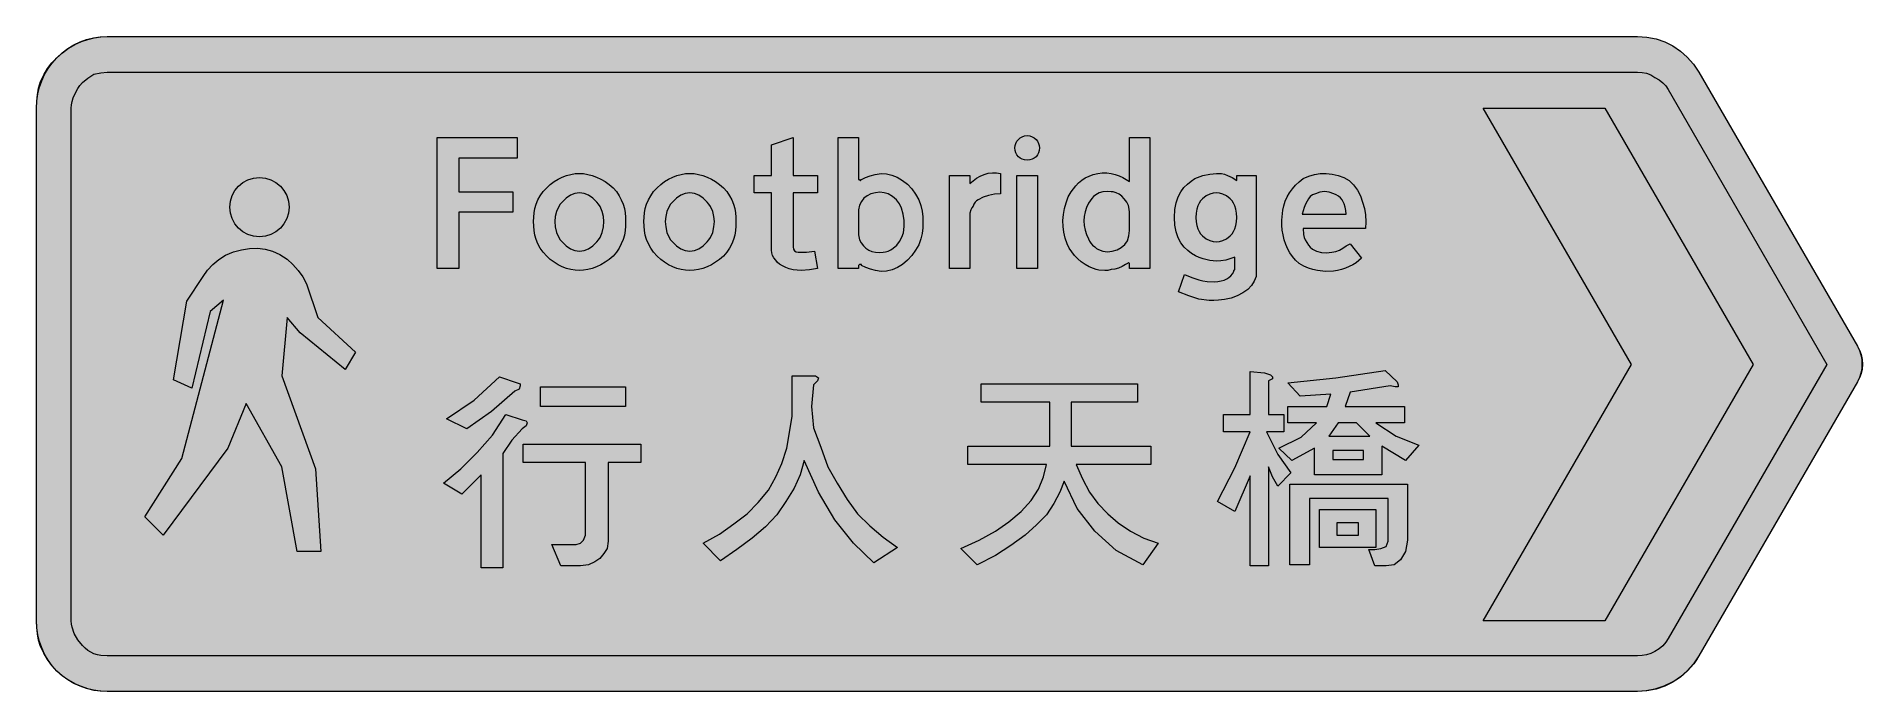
# Model space of a CAD drawing. Header units: metres. Extents: x 16 to 552, y 51 to 244.
import ezdxf

# ---------------------------------------------------------------- set-up
doc = ezdxf.new("R2010")
doc.units = ezdxf.units.M
for name, color, linetype, true_color in [('FILL_BLUE_0000FF', 7, 'Continuous', 0x0000ff), ('FILL_WHITE_FFFFFF', 7, 'Continuous', 0xffffff), ('STROKE_BLUE_0000FF', 7, 'Continuous', 0x0000ff)]:
    doc.layers.add(name, color=color, linetype=linetype, true_color=true_color)

msp = doc.modelspace()

# ---------------------------------------------------------------- hatches: boundary and pattern name
at = {"layer": 'FILL_BLUE_0000FF', "true_color": 0x0000ff}
h = msp.add_hatch(color=7, dxfattribs=at)
h.dxf.hatch_style = 1
h.paths.add_polyline_path([(486.9, 232.97), (488.21, 232.74), (489.47, 232.28), (490.65, 231.54), (491.89, 230.81), (492.94, 229.97), (493.81, 229.01), (494.55, 227.94), (541.05, 147.24), (494.55, 66.84), (493.81, 65.72), (492.94, 64.67), (491.89, 63.72), (490.65, 62.94), (489.47, 62.37), (488.21, 62), (486.9, 61.8), (485.55, 61.74), (36.45, 61.74), (34.61, 61.81), (33.62, 61.99), (32.55, 62.34), (30.79, 63.32), (29.98, 63.94), (29.25, 64.74), (27.85, 66.41), (26.81, 68.23), (26.17, 70.1), (26.01, 71.03), (25.95, 71.94), (25.95, 222.54), (26.01, 223.49), (26.18, 224.49), (26.46, 225.49), (26.85, 226.44), (27.83, 228.24), (28.45, 229.14), (29.25, 230.04), (30.79, 231.35), (32.55, 232.44), (34.61, 232.85), (36.45, 233.04), (485.55, 233.04), (486.9, 232.97)])
at = {"layer": 'FILL_WHITE_FFFFFF', "true_color": 0xffffff}
h = msp.add_hatch(color=7, dxfattribs=at)
h.dxf.hatch_style = 1
h.paths.add_polyline_path([(488.32, 243.36), (490.98, 242.83), (493.51, 241.96), (495.9, 240.77), (498.12, 239.26), (500.15, 237.47), (501.96, 235.39), (503.55, 233.04), (550.05, 152.64), (550.66, 151.46), (551.14, 150.17), (551.44, 148.76), (551.55, 147.24), (551.44, 145.89), (551.14, 144.58), (550.66, 143.32), (550.05, 142.14), (503.55, 61.74), (502.83, 60.53), (502.04, 59.38), (500.21, 57.28), (498.11, 55.45), (496.96, 54.66), (495.75, 53.94), (493.23, 52.76), (490.65, 51.92), (488.07, 51.41), (485.55, 51.24), (36.45, 51.24), (34.6, 51.31), (32.7, 51.54), (30.8, 52), (28.95, 52.74), (26.98, 53.53), (25.13, 54.54), (23.38, 55.78), (21.75, 57.24), (20.28, 58.87), (19.01, 60.61), (17.91, 62.47), (16.95, 64.44), (16.38, 66.29), (16.01, 68.19), (15.81, 70.09), (15.75, 71.94), (15.75, 222.54), (15.81, 224.52), (16.01, 226.44), (16.38, 228.36), (16.95, 230.34), (17.91, 232.3), (19.01, 234.13), (20.28, 235.78), (21.75, 237.24), (23.38, 238.75), (25.13, 240.09), (26.98, 241.21), (28.95, 242.04), (30.8, 242.65), (32.7, 243.13), (34.6, 243.43), (36.45, 243.54), (485.55, 243.54), (488.32, 243.36)])
h = msp.add_hatch(color=7, dxfattribs=at)
h.dxf.hatch_style = 1
h.paths.add_polyline_path([(440.25, 222.54), (475.95, 222.54), (519.45, 147.24), (475.95, 71.94), (440.25, 71.94), (483.75, 147.24), (440.25, 222.54)])
h = msp.add_hatch(color=7, dxfattribs=at)
h.dxf.hatch_style = 1
h.paths.add_polyline_path([(309.98, 210.08), (309.78, 209.39), (309.46, 208.78), (309.04, 208.25), (308.51, 207.83), (307.9, 207.51), (307.21, 207.31), (306.45, 207.24), (305.69, 207.31), (305, 207.51), (304.39, 207.83), (303.86, 208.25), (303.44, 208.78), (303.12, 209.39), (302.92, 210.08), (302.85, 210.84), (302.92, 211.51), (303.12, 212.16), (303.44, 212.77), (303.86, 213.32), (304.39, 213.78), (305, 214.13), (305.69, 214.36), (306.45, 214.44), (307.21, 214.36), (307.9, 214.13), (308.51, 213.78), (309.04, 213.32), (309.46, 212.77), (309.78, 212.16), (309.98, 211.51), (310.05, 210.84), (309.98, 210.08)])
h = msp.add_hatch(color=7, dxfattribs=at)
h.dxf.hatch_style = 1
h.paths.add_polyline_path([(139.65, 175.44), (133.35, 175.44), (133.35, 213.84), (156.75, 213.84), (156.75, 207.84), (139.65, 207.84), (139.65, 197.94), (155.55, 197.94), (155.55, 191.94), (139.65, 191.94), (139.65, 175.44)])
h = msp.add_hatch(color=7, dxfattribs=at)
h.dxf.hatch_style = 1
h.paths.add_polyline_path([(237.86, 181.13), (238.16, 180.65), (238.64, 180.35), (239.25, 180.24), (241.65, 180.24), (244.05, 180.54), (244.95, 175.44), (242.55, 175.03), (240.15, 174.84), (238.98, 174.9), (237.79, 175.06), (236.65, 175.35), (235.65, 175.74), (234.63, 176.19), (233.81, 176.68), (233.16, 177.22), (232.65, 177.84), (232.08, 178.52), (231.71, 179.23), (231.51, 179.99), (231.45, 180.84), (231.45, 197.64), (226.35, 197.64), (226.35, 202.74), (231.45, 202.74), (231.45, 211.74), (237.75, 213.84), (237.75, 202.74), (244.95, 202.74), (244.95, 197.64), (237.75, 197.64), (237.75, 181.74), (237.86, 181.13)])
h = msp.add_hatch(color=7, dxfattribs=at)
h.dxf.hatch_style = 1
h.paths.add_polyline_path([(260.36, 202.67), (261.86, 203.06), (263.55, 203.34), (265.13, 203.22), (266.7, 202.85), (268.28, 202.2), (269.85, 201.24), (271.32, 200.18), (272.59, 198.84), (273.69, 197.27), (274.65, 195.54), (275.22, 193.92), (275.59, 192.24), (275.79, 190.56), (275.85, 188.94), (275.79, 187.36), (275.59, 185.75), (275.22, 184.09), (274.65, 182.34), (273.69, 180.77), (272.59, 179.27), (271.32, 177.87), (269.85, 176.64), (268.4, 175.68), (266.81, 175.03), (265.17, 174.66), (263.55, 174.54), (261.98, 174.82), (260.48, 175.21), (259.08, 175.72), (257.85, 176.34), (257.85, 176.64), (257.25, 176.64), (256.99, 176.34), (256.95, 176.04), (256.95, 175.44), (250.95, 175.44), (250.95, 213.84), (256.95, 213.84), (256.95, 201.84), (256.99, 201.58), (257.25, 201.54), (257.4, 201.28), (257.55, 201.24), (257.85, 201.54), (259.04, 202.16), (260.36, 202.67)])
h.paths.add_polyline_path([(265.65, 180.5), (266.43, 180.87), (267.15, 181.44), (268.17, 182.27), (268.99, 183.35), (269.64, 184.6), (270.15, 185.94), (270.31, 187.74), (270.3, 189.54), (270.07, 191.34), (269.55, 193.14), (268.94, 194.43), (268.05, 195.58), (266.93, 196.56), (265.65, 197.34), (264.47, 197.68), (263.21, 197.79), (261.9, 197.68), (260.55, 197.34), (259.49, 196.78), (258.56, 196.03), (257.81, 195.1), (257.25, 194.04), (256.99, 192.65), (256.95, 191.04), (256.95, 186.84), (256.95, 185.34), (257.25, 183.84), (257.76, 182.95), (258.38, 182.11), (259.11, 181.39), (259.95, 180.84), (260.9, 180.45), (261.94, 180.2), (263.03, 180.12), (264.15, 180.24), (264.87, 180.3), (265.65, 180.5)], flags=16)
h = msp.add_hatch(color=7, dxfattribs=at)
h.dxf.hatch_style = 1
h.paths.add_polyline_path([(333.26, 175.55), (332.17, 175.25), (331.05, 175.14), (330.15, 174.88), (329.25, 174.84), (327.49, 174.91), (326.68, 175.09), (325.95, 175.44), (324.64, 175.96), (323.42, 176.61), (322.3, 177.38), (321.26, 178.25), (320.33, 179.23), (319.5, 180.29), (318.77, 181.43), (318.15, 182.64), (317.57, 184.34), (317.18, 186.06), (316.98, 187.8), (316.95, 189.54), (317.09, 191.28), (317.39, 193.02), (317.85, 194.74), (318.45, 196.44), (319.35, 197.94), (320.7, 199.71), (321.53, 200.55), (322.46, 201.32), (323.5, 202), (324.62, 202.58), (325.84, 203.03), (327.15, 203.34), (328.48, 203.48), (329.78, 203.47), (331.04, 203.32), (332.25, 203.04), (333.4, 202.65), (334.49, 202.16), (335.51, 201.58), (336.45, 200.94), (336.45, 213.84), (342.45, 213.84), (342.45, 175.44), (336.45, 175.44), (336.45, 176.64), (336.45, 176.94), (336.15, 177.17), (335.85, 176.94), (335.25, 176.64), (334.3, 176.03), (333.26, 175.55)])
h.paths.add_polyline_path([(334.05, 181.59), (335.06, 182.48), (335.85, 183.54), (336.26, 185.04), (336.45, 186.54), (336.45, 191.94), (336.38, 192.89), (336.15, 193.89), (335.69, 194.89), (334.95, 195.84), (334.22, 196.63), (333.41, 197.23), (332.55, 197.65), (331.65, 197.94), (331.05, 197.94), (329.88, 198.05), (328.69, 197.94), (327.55, 197.6), (326.55, 197.04), (325.93, 196.54), (325.39, 195.95), (324.45, 194.64), (323.86, 193.38), (323.44, 192.07), (323.18, 190.74), (323.1, 189.39), (323.18, 188.04), (323.44, 186.71), (323.86, 185.4), (324.45, 184.14), (324.73, 183.47), (325.13, 182.83), (325.63, 182.24), (326.25, 181.74), (326.75, 181.34), (327.34, 181.03), (328.65, 180.54), (329.33, 180.37), (330, 180.32), (330.68, 180.37), (331.35, 180.54), (332.81, 180.92), (334.05, 181.59)], flags=16)
h = msp.add_hatch(color=7, dxfattribs=at)
h.dxf.hatch_style = 1
h.paths.add_polyline_path([(89.67, 191.69), (89.17, 190.06), (88.36, 188.58), (87.3, 187.29), (86.01, 186.23), (84.53, 185.42), (82.9, 184.92), (81.15, 184.74), (79.4, 184.92), (77.77, 185.42), (76.29, 186.23), (75, 187.29), (73.94, 188.58), (73.13, 190.06), (72.63, 191.69), (72.45, 193.44), (72.63, 195.19), (73.13, 196.82), (73.94, 198.3), (75, 199.59), (76.29, 200.65), (77.77, 201.46), (79.4, 201.96), (81.15, 202.14), (82.9, 201.96), (84.53, 201.46), (86.01, 200.65), (87.3, 199.59), (88.36, 198.3), (89.17, 196.82), (89.67, 195.19), (89.85, 193.44), (89.67, 191.69)])
h = msp.add_hatch(color=7, dxfattribs=at)
h.dxf.hatch_style = 1
h.paths.add_polyline_path([(161.99, 193.03), (162.38, 194.3), (162.9, 195.56), (163.58, 196.79), (164.42, 197.99), (165.45, 199.14), (166.5, 200.1), (167.63, 200.94), (168.8, 201.66), (170.03, 202.25), (171.27, 202.72), (172.54, 203.06), (173.8, 203.27), (175.05, 203.34), (176.3, 203.27), (177.57, 203.06), (178.84, 202.72), (180.11, 202.25), (181.37, 201.66), (182.6, 200.94), (183.8, 200.1), (184.95, 199.14), (185.89, 197.99), (186.69, 196.79), (187.35, 195.56), (187.88, 194.3), (188.25, 193.03), (188.49, 191.76), (188.59, 190.49), (188.55, 189.24), (188.59, 187.89), (188.49, 186.55), (188.25, 185.22), (187.88, 183.92), (187.35, 182.64), (186.69, 181.39), (185.89, 180.19), (184.95, 179.04), (183.8, 178.08), (182.6, 177.24), (181.37, 176.52), (180.11, 175.93), (178.84, 175.46), (177.57, 175.12), (176.3, 174.91), (175.05, 174.84), (173.8, 174.91), (172.54, 175.12), (171.27, 175.46), (170.03, 175.93), (168.8, 176.52), (167.63, 177.24), (166.5, 178.08), (165.45, 179.04), (164.42, 180.19), (163.58, 181.39), (162.9, 182.64), (162.38, 183.92), (161.99, 185.22), (161.74, 186.55), (161.55, 189.24), (161.74, 191.76), (161.99, 193.03)])
h.paths.add_polyline_path([(172.39, 196.96), (171.13, 196.12), (169.95, 194.94), (169.43, 194.34), (168.99, 193.67), (168.34, 192.2), (167.97, 190.68), (167.85, 189.24), (167.97, 187.63), (168.34, 186.02), (168.99, 184.52), (169.43, 183.84), (169.95, 183.24), (171.13, 182.06), (172.39, 181.22), (173.7, 180.71), (175.05, 180.54), (176.4, 180.71), (177.71, 181.22), (178.97, 182.06), (180.15, 183.24), (180.67, 183.84), (181.11, 184.52), (181.76, 186.02), (182.13, 187.63), (182.25, 189.24), (182.13, 190.68), (181.76, 192.2), (181.11, 193.67), (180.67, 194.34), (180.15, 194.94), (178.97, 196.12), (177.71, 196.96), (176.4, 197.47), (175.05, 197.64), (173.7, 197.47), (172.39, 196.96)], flags=16)
h = msp.add_hatch(color=7, dxfattribs=at)
h.dxf.hatch_style = 1
h.paths.add_polyline_path([(194.39, 193.03), (194.78, 194.3), (195.3, 195.56), (195.98, 196.79), (196.82, 197.99), (197.85, 199.14), (198.9, 200.1), (200.03, 200.94), (201.2, 201.66), (202.43, 202.25), (203.67, 202.72), (204.94, 203.06), (206.2, 203.27), (207.45, 203.34), (208.7, 203.27), (209.97, 203.06), (211.24, 202.72), (212.51, 202.25), (213.77, 201.66), (215, 200.94), (216.2, 200.1), (217.35, 199.14), (218.29, 197.99), (219.09, 196.79), (219.75, 195.56), (220.28, 194.3), (220.65, 193.03), (220.89, 191.76), (220.99, 190.49), (220.95, 189.24), (220.99, 187.89), (220.89, 186.55), (220.65, 185.22), (220.28, 183.92), (219.75, 182.64), (219.09, 181.39), (218.29, 180.19), (217.35, 179.04), (216.2, 178.08), (215, 177.24), (213.77, 176.52), (212.51, 175.93), (211.24, 175.46), (209.97, 175.12), (208.7, 174.91), (207.45, 174.84), (206.2, 174.91), (204.94, 175.12), (203.67, 175.46), (202.43, 175.93), (201.2, 176.52), (200.03, 177.24), (198.9, 178.08), (197.85, 179.04), (196.82, 180.19), (195.98, 181.39), (195.3, 182.64), (194.78, 183.92), (194.39, 185.22), (194.14, 186.55), (193.95, 189.24), (194.14, 191.76), (194.39, 193.03)])
h.paths.add_polyline_path([(204.79, 196.96), (203.53, 196.12), (202.35, 194.94), (201.83, 194.34), (201.39, 193.67), (200.74, 192.2), (200.37, 190.68), (200.25, 189.24), (200.37, 187.63), (200.74, 186.02), (201.39, 184.52), (201.83, 183.84), (202.35, 183.24), (203.53, 182.06), (204.79, 181.22), (206.1, 180.71), (207.45, 180.54), (208.8, 180.71), (210.11, 181.22), (211.37, 182.06), (212.55, 183.24), (213.07, 183.84), (213.51, 184.52), (214.16, 186.02), (214.53, 187.63), (214.65, 189.24), (214.53, 190.68), (214.16, 192.2), (213.51, 193.67), (213.07, 194.34), (212.55, 194.94), (211.37, 196.12), (210.11, 196.96), (208.8, 197.47), (207.45, 197.64), (206.1, 197.47), (204.79, 196.96)], flags=16)
h = msp.add_hatch(color=7, dxfattribs=at)
h.dxf.hatch_style = 1
h.paths.add_polyline_path([(290.56, 201.18), (291.53, 201.92), (292.6, 202.53), (293.85, 203.04), (295.02, 203.38), (296.25, 203.53), (297.48, 203.5), (298.65, 203.34), (298.65, 197.34), (296.86, 197.23), (295.13, 196.89), (293.5, 196.33), (292.05, 195.54), (291.6, 195.26), (291.19, 194.87), (290.83, 194.36), (290.55, 193.74), (290.16, 193.24), (289.88, 192.69), (289.65, 191.64), (289.65, 175.44), (283.65, 175.44), (283.65, 202.74), (289.65, 202.74), (289.65, 200.34), (290.56, 201.18)])
h = msp.add_hatch(color=7, dxfattribs=at)
h.dxf.hatch_style = 1
h.paths.add_polyline_path([(303.45, 175.44), (303.45, 202.74), (309.45, 202.74), (309.45, 175.44), (303.45, 175.44)])
h = msp.add_hatch(color=7, dxfattribs=at)
h.dxf.hatch_style = 1
h.paths.add_polyline_path([(373.65, 174.24), (373.65, 173.64), (373.65, 173.04), (373.08, 171.7), (372.26, 170.42), (371.16, 169.24), (369.75, 168.24), (368.08, 167.41), (366.26, 166.74), (364.39, 166.3), (362.55, 166.14), (361.2, 166.02), (359.81, 166.07), (356.85, 166.44), (353.85, 167.38), (350.85, 168.54), (352.65, 173.64), (354.75, 172.78), (356.85, 172.14), (358.02, 171.79), (359.21, 171.61), (361.35, 171.54), (362.42, 171.6), (363.38, 171.76), (364.23, 172.01), (364.99, 172.37), (365.64, 172.8), (366.2, 173.31), (366.67, 173.89), (367.05, 174.54), (367.09, 174.73), (367.35, 175.14), (367.35, 175.74), (367.35, 178.14), (367.35, 178.74), (366.45, 178.44), (364.73, 177.92), (363.3, 177.65), (361.95, 177.54), (360.03, 177.74), (358.06, 178.22), (356.95, 178.62), (355.8, 179.15), (354.65, 179.84), (353.54, 180.69), (352.5, 181.73), (351.57, 182.98), (350.79, 184.46), (350.18, 186.18), (349.79, 188.17), (349.65, 190.44), (349.78, 192.75), (350.17, 194.75), (350.76, 196.47), (351.53, 197.94), (352.43, 199.18), (353.45, 200.23), (354.53, 201.1), (355.65, 201.84), (358.03, 202.71), (360.04, 203.15), (361.95, 203.34), (363.49, 203.27), (364.35, 203.09), (365.25, 202.74), (366.6, 202.1), (367.95, 201.24), (367.95, 202.74), (373.65, 202.74), (373.65, 174.24)])
h.paths.add_polyline_path([(360.05, 197.26), (358.95, 196.74), (357.85, 195.88), (357.34, 195.3), (356.89, 194.6), (356.5, 193.78), (356.21, 192.82), (356.02, 191.71), (355.95, 190.44), (356.02, 189.17), (356.21, 188.06), (356.5, 187.1), (356.89, 186.28), (357.34, 185.58), (357.85, 185), (358.95, 184.14), (360.05, 183.62), (361.01, 183.35), (361.95, 183.24), (362.89, 183.35), (363.85, 183.62), (364.95, 184.14), (366.05, 185), (366.56, 185.58), (367.01, 186.28), (367.4, 187.1), (367.69, 188.06), (367.88, 189.17), (367.95, 190.44), (367.88, 191.71), (367.69, 192.82), (367.4, 193.78), (367.01, 194.6), (366.56, 195.3), (366.05, 195.88), (364.95, 196.74), (363.85, 197.26), (362.89, 197.53), (361.95, 197.64), (361.01, 197.53), (360.05, 197.26)], flags=16)
h = msp.add_hatch(color=7, dxfattribs=at)
h.dxf.hatch_style = 1
h.paths.add_polyline_path([(388.95, 175.55), (387.6, 176.15), (386.25, 176.94), (385.19, 177.89), (384.26, 178.93), (383.51, 180.02), (382.95, 181.14), (382.34, 182.5), (381.87, 183.89), (381.53, 185.3), (381.3, 186.73), (381.19, 188.17), (381.18, 189.62), (381.45, 192.54), (381.74, 193.87), (382.18, 195.17), (382.74, 196.43), (383.44, 197.64), (384.26, 198.79), (385.2, 199.88), (386.27, 200.9), (387.45, 201.84), (389.06, 202.53), (390.74, 203.01), (392.46, 203.28), (394.2, 203.34), (395.94, 203.17), (397.66, 202.77), (399.34, 202.13), (400.95, 201.24), (402.23, 199.96), (403.35, 198.43), (404.24, 196.73), (404.85, 194.94), (405.41, 193.09), (405.75, 191.15), (405.86, 189.16), (405.75, 187.14), (387.45, 187.14), (387.53, 185.38), (387.7, 184.57), (388.05, 183.84), (388.99, 182.26), (389.53, 181.65), (390.15, 181.14), (391.38, 180.54), (392.78, 180.13), (394.28, 180), (395.85, 180.24), (396.97, 180.39), (398.06, 180.8), (399.1, 181.38), (400.05, 182.04), (401.25, 182.64), (404.55, 178.44), (402.98, 177.13), (402.02, 176.54), (400.95, 176.04), (399.81, 175.53), (398.65, 175.14), (397.48, 174.84), (396.3, 174.65), (393.95, 174.56), (391.65, 174.84), (390.3, 175.13), (388.95, 175.55)])
h.paths.add_polyline_path([(399.99, 192.42), (399.79, 193.44), (399.42, 194.46), (398.85, 195.54), (398.35, 196.16), (397.76, 196.66), (397.12, 197.06), (396.45, 197.34), (395.06, 197.85), (393.64, 198.02), (392.27, 197.85), (391.05, 197.34), (390.21, 197.01), (389.51, 196.52), (388.98, 195.91), (388.65, 195.24), (388.08, 194.29), (387.68, 193.29), (387.15, 191.34), (400.05, 191.34), (399.99, 192.42)], flags=16)
h = msp.add_hatch(color=7, dxfattribs=at)
h.dxf.hatch_style = 1
h.paths.add_polyline_path([(87.75, 117.24), (77.25, 135.84), (71.85, 122.64), (52.95, 97.14), (47.55, 102.54), (58.35, 119.64), (70.65, 166.14), (66.75, 162.84), (61.35, 140.34), (55.95, 142.74), (59.85, 165.84), (64.65, 173.04), (65.93, 174.95), (67.5, 176.64), (69.29, 178.1), (71.25, 179.34), (73.55, 180.3), (75.9, 180.95), (78.25, 181.32), (80.55, 181.44), (82.8, 181.09), (85.01, 180.47), (87.17, 179.5), (88.22, 178.87), (89.25, 178.14), (90.98, 176.64), (92.55, 174.88), (93.89, 172.95), (94.95, 170.94), (98.25, 161.04), (109.35, 150.84), (106.35, 145.74), (93.15, 156.54), (89.25, 161.04), (87.75, 143.94), (97.65, 116.64), (99.15, 92.34), (92.25, 92.34), (87.75, 117.24)])
h = msp.add_hatch(color=7, dxfattribs=at)
h.dxf.hatch_style = 1
h.paths.add_polyline_path([(376.05, 144.84), (377.85, 144.24), (378.45, 143.64), (378.45, 143.04), (377.25, 142.44), (377.25, 132.54), (381.75, 132.54), (381.75, 127.44), (376.65, 127.44), (379.95, 120.84), (383.85, 115.44), (379.95, 111.54), (378.45, 114.24), (377.25, 117.24), (377.25, 88.14), (371.85, 88.14), (371.85, 114.54), (367.35, 104.04), (362.25, 107.04), (367.35, 116.94), (371.85, 127.44), (364.05, 127.44), (364.05, 132.54), (371.85, 132.54), (371.85, 145.14), (376.05, 144.84)])
h = msp.add_hatch(color=7, dxfattribs=at)
h.dxf.hatch_style = 1
h.paths.add_polyline_path([(415.05, 142.14), (415.35, 141.24), (415.35, 140.64), (414.45, 140.64), (412.95, 140.94), (401.25, 139.14), (399.75, 134.94), (417.15, 134.94), (417.15, 130.14), (408.75, 130.14), (414.75, 126.24), (421.35, 123.54), (417.45, 119.04), (410.55, 123.24), (410.55, 114.84), (390.75, 114.84), (390.75, 122.64), (384.15, 119.04), (380.25, 122.64), (386.85, 125.94), (391.35, 130.14), (382.95, 130.14), (382.95, 134.94), (394.35, 134.94), (395.55, 138.54), (386.55, 137.94), (382.95, 141.84), (397.05, 143.34), (411.45, 145.44), (415.05, 142.14)])
h.paths.add_polyline_path([(396.15, 122.04), (396.15, 119.34), (405.15, 119.34), (405.15, 122.04), (396.15, 122.04)], flags=16)
h.paths.add_polyline_path([(406.95, 126.24), (403.05, 130.14), (397.65, 130.14), (394.95, 126.24), (406.95, 126.24)], flags=16)
h = msp.add_hatch(color=7, dxfattribs=at)
h.dxf.hatch_style = 1
h.paths.add_polyline_path([(144.15, 136.74), (151.65, 143.64), (156.75, 141.84), (157.65, 141.54), (157.65, 140.94), (157.35, 140.04), (156.15, 139.44), (149.25, 133.44), (142.05, 128.34), (136.05, 131.34), (144.15, 136.74)])
h = msp.add_hatch(color=7, dxfattribs=at)
h.dxf.hatch_style = 1
h.paths.add_polyline_path([(188.55, 140.64), (188.55, 134.94), (163.65, 134.94), (163.65, 140.64), (188.55, 140.64)])
h = msp.add_hatch(color=7, dxfattribs=at)
h.dxf.hatch_style = 1
h.paths.add_polyline_path([(244.35, 143.94), (245.25, 143.34), (244.95, 142.44), (243.75, 141.24), (243.15, 134.94), (243.75, 128.64), (245.85, 122.94), (247.95, 117.24), (250.65, 112.44), (253.65, 107.64), (256.65, 103.44), (260.25, 99.84), (264.15, 96.54), (268.35, 93.54), (261.45, 89.04), (255.45, 94.74), (250.05, 101.64), (245.25, 109.74), (241.05, 119.04), (239.85, 114.84), (238.05, 110.94), (235.65, 107.04), (232.95, 103.14), (229.65, 99.54), (225.75, 96.24), (221.25, 92.94), (216.45, 89.64), (211.35, 94.74), (216.15, 97.44), (220.35, 100.44), (224.25, 103.44), (227.55, 106.74), (230.55, 110.34), (232.65, 114.24), (234.45, 118.14), (235.95, 122.64), (237.45, 131.94), (237.45, 143.94), (242.55, 143.94), (244.35, 143.94)])
h = msp.add_hatch(color=7, dxfattribs=at)
h.dxf.hatch_style = 1
h.paths.add_polyline_path([(338.85, 141.54), (338.85, 136.14), (319.35, 136.14), (319.35, 123.24), (342.75, 123.24), (342.75, 117.84), (320.85, 117.84), (322.65, 113.64), (324.75, 109.74), (327.15, 106.44), (330.15, 103.44), (333.15, 100.74), (336.75, 98.34), (340.65, 96.24), (344.85, 94.74), (340.35, 88.44), (332.55, 92.64), (326.25, 98.34), (321.15, 104.94), (317.25, 113.04), (316.05, 109.74), (314.25, 106.44), (312.15, 103.14), (309.15, 100.14), (305.85, 97.14), (301.65, 94.14), (297.15, 91.14), (291.75, 88.44), (286.95, 93.24), (292.35, 95.64), (297.15, 98.34), (301.05, 101.04), (304.65, 104.04), (307.65, 107.34), (309.75, 110.64), (311.25, 114.24), (312.15, 117.84), (289.05, 117.84), (289.05, 123.24), (313.05, 123.24), (313.05, 136.14), (292.95, 136.14), (292.95, 141.54), (338.85, 141.54)])
h = msp.add_hatch(color=7, dxfattribs=at)
h.dxf.hatch_style = 1
h.paths.add_polyline_path([(140.25, 116.64), (145.05, 121.44), (149.55, 126.54), (153.45, 132.54), (158.25, 131.04), (159.45, 130.74), (159.75, 130.14), (159.45, 129.24), (158.25, 128.34), (155.25, 125.04), (152.55, 121.14), (152.55, 87.54), (146.25, 87.54), (146.25, 114.84), (140.55, 109.14), (135.15, 112.44), (140.25, 116.64)])
h = msp.add_hatch(color=7, dxfattribs=at)
h.dxf.hatch_style = 1
h.paths.add_polyline_path([(158.55, 118.44), (158.55, 123.84), (193.05, 123.84), (193.05, 118.44), (183.45, 118.44), (183.45, 97.74), (183.45, 95.34), (183.15, 93.24), (182.25, 91.74), (181.05, 90.24), (179.55, 89.34), (177.75, 88.44), (175.35, 88.14), (172.95, 88.14), (169.65, 88.14), (166.95, 94.44), (174.15, 94.44), (175.35, 94.74), (176.25, 95.64), (176.85, 97.14), (176.85, 98.94), (176.85, 118.44), (158.55, 118.44)])
h = msp.add_hatch(color=7, dxfattribs=at)
h.dxf.hatch_style = 1
h.paths.add_polyline_path([(418.05, 112.14), (418.05, 95.64), (417.45, 92.34), (415.95, 89.94), (414.15, 88.44), (411.75, 88.14), (408.45, 88.14), (406.65, 92.94), (408.45, 92.94), (410.25, 93.24), (411.75, 93.84), (412.35, 95.34), (412.35, 97.14), (412.35, 107.94), (389.25, 107.94), (389.25, 88.44), (383.55, 88.44), (383.55, 112.14), (418.05, 112.14)])
h = msp.add_hatch(color=7, dxfattribs=at)
h.dxf.hatch_style = 1
h.paths.add_polyline_path([(408.75, 93.54), (392.25, 93.54), (392.25, 104.64), (408.75, 104.64), (408.75, 93.54)])
h.paths.add_polyline_path([(403.65, 100.74), (397.35, 100.74), (397.35, 97.14), (403.65, 97.14), (403.65, 100.74)], flags=16)

# ---------------------------------------------------------------- linework, layer by layer
at = {"layer": 'FILL_BLUE_0000FF', "lineweight": 0, "true_color": 0x0000ff}
msp.add_lwpolyline([(486.9, 232.97), (488.21, 232.74), (489.47, 232.28), (490.65, 231.54), (491.89, 230.81), (492.94, 229.97), (493.81, 229.01), (494.55, 227.94), (541.05, 147.24), (494.55, 66.84), (493.81, 65.72), (492.94, 64.67), (491.89, 63.72), (490.65, 62.94), (489.47, 62.37), (488.21, 62), (486.9, 61.8), (485.55, 61.74), (36.45, 61.74), (34.61, 61.81), (33.62, 61.99), (32.55, 62.34), (30.79, 63.32), (29.98, 63.94), (29.25, 64.74), (27.85, 66.41), (26.81, 68.23), (26.17, 70.1), (26.01, 71.03), (25.95, 71.94), (25.95, 222.54), (26.01, 223.49), (26.18, 224.49), (26.46, 225.49), (26.85, 226.44), (27.83, 228.24), (28.45, 229.14), (29.25, 230.04), (30.79, 231.35), (32.55, 232.44), (34.61, 232.85), (36.45, 233.04), (485.55, 233.04)], close=True, dxfattribs=at)
at = {"layer": 'FILL_WHITE_FFFFFF', "lineweight": 0, "true_color": 0xffffff}
for points in [[(488.32, 243.36), (490.98, 242.83), (493.51, 241.96), (495.9, 240.77), (498.12, 239.26), (500.15, 237.47), (501.96, 235.39), (503.55, 233.04), (550.05, 152.64), (550.66, 151.46), (551.14, 150.17), (551.44, 148.76), (551.55, 147.24), (551.44, 145.89), (551.14, 144.58), (550.66, 143.32), (550.05, 142.14), (503.55, 61.74), (502.83, 60.53), (502.04, 59.38), (500.21, 57.28), (498.11, 55.45), (496.96, 54.66), (495.75, 53.94), (493.23, 52.76), (490.65, 51.92), (488.07, 51.41), (485.55, 51.24), (36.45, 51.24), (34.6, 51.31), (32.7, 51.54), (30.8, 52), (28.95, 52.74), (26.98, 53.53), (25.13, 54.54), (23.38, 55.78), (21.75, 57.24), (20.28, 58.87), (19.01, 60.61), (17.91, 62.47), (16.95, 64.44), (16.38, 66.29), (16.01, 68.19), (15.81, 70.09), (15.75, 71.94), (15.75, 222.54), (15.81, 224.52), (16.01, 226.44), (16.38, 228.36), (16.95, 230.34), (17.91, 232.3), (19.01, 234.13), (20.28, 235.78), (21.75, 237.24), (23.38, 238.75), (25.13, 240.09), (26.98, 241.21), (28.95, 242.04), (30.8, 242.65), (32.7, 243.13), (34.6, 243.43), (36.45, 243.54), (485.55, 243.54)], [(309.98, 210.08), (309.78, 209.39), (309.46, 208.78), (309.04, 208.25), (308.51, 207.83), (307.9, 207.51), (307.21, 207.31), (306.45, 207.24), (305.69, 207.31), (305, 207.51), (304.39, 207.83), (303.86, 208.25), (303.44, 208.78), (303.12, 209.39), (302.92, 210.08), (302.85, 210.84), (302.92, 211.51), (303.12, 212.16), (303.44, 212.77), (303.86, 213.32), (304.39, 213.78), (305, 214.13), (305.69, 214.36), (306.45, 214.44), (307.21, 214.36), (307.9, 214.13), (308.51, 213.78), (309.04, 213.32), (309.46, 212.77), (309.78, 212.16), (309.98, 211.51), (310.05, 210.84)], [(139.65, 175.44), (133.35, 175.44), (133.35, 213.84), (156.75, 213.84), (156.75, 207.84), (139.65, 207.84), (139.65, 197.94), (155.55, 197.94), (155.55, 191.94), (139.65, 191.94)], [(237.86, 181.13), (238.16, 180.65), (238.64, 180.35), (239.25, 180.24), (241.65, 180.24), (244.05, 180.54), (244.95, 175.44), (242.55, 175.03), (240.15, 174.84), (238.98, 174.9), (237.79, 175.06), (236.65, 175.35), (235.65, 175.74), (234.63, 176.19), (233.81, 176.68), (233.16, 177.22), (232.65, 177.84), (232.08, 178.52), (231.71, 179.23), (231.51, 179.99), (231.45, 180.84), (231.45, 197.64), (226.35, 197.64), (226.35, 202.74), (231.45, 202.74), (231.45, 211.74), (237.75, 213.84), (237.75, 202.74), (244.95, 202.74), (244.95, 197.64), (237.75, 197.64), (237.75, 181.74)], [(260.36, 202.67), (261.86, 203.06), (263.55, 203.34), (265.13, 203.22), (266.7, 202.85), (268.28, 202.2), (269.85, 201.24), (271.32, 200.18), (272.59, 198.84), (273.69, 197.27), (274.65, 195.54), (275.22, 193.92), (275.59, 192.24), (275.79, 190.56), (275.85, 188.94), (275.79, 187.36), (275.59, 185.75), (275.22, 184.09), (274.65, 182.34), (273.69, 180.77), (272.59, 179.27), (271.32, 177.87), (269.85, 176.64), (268.4, 175.68), (266.81, 175.03), (265.17, 174.66), (263.55, 174.54), (261.98, 174.82), (260.48, 175.21), (259.08, 175.72), (257.85, 176.34), (257.85, 176.64), (257.25, 176.64), (256.99, 176.34), (256.95, 176.04), (256.95, 175.44), (250.95, 175.44), (250.95, 213.84), (256.95, 213.84), (256.95, 201.84), (256.99, 201.58), (257.25, 201.54), (257.4, 201.28), (257.55, 201.24), (257.85, 201.54), (259.04, 202.16)], [(333.26, 175.55), (332.17, 175.25), (331.05, 175.14), (330.15, 174.88), (329.25, 174.84), (327.49, 174.91), (326.68, 175.09), (325.95, 175.44), (324.64, 175.96), (323.42, 176.61), (322.3, 177.38), (321.26, 178.25), (320.33, 179.23), (319.5, 180.29), (318.77, 181.43), (318.15, 182.64), (317.57, 184.34), (317.18, 186.06), (316.98, 187.8), (316.95, 189.54), (317.09, 191.28), (317.39, 193.02), (317.85, 194.74), (318.45, 196.44), (319.35, 197.94), (320.7, 199.71), (321.53, 200.55), (322.46, 201.32), (323.5, 202), (324.62, 202.58), (325.84, 203.03), (327.15, 203.34), (328.48, 203.48), (329.78, 203.47), (331.04, 203.32), (332.25, 203.04), (333.4, 202.65), (334.49, 202.16), (335.51, 201.58), (336.45, 200.94), (336.45, 213.84), (342.45, 213.84), (342.45, 175.44), (336.45, 175.44), (336.45, 176.64), (336.45, 176.94), (336.15, 177.17), (335.85, 176.94), (335.25, 176.64), (334.3, 176.03)], [(89.67, 191.69), (89.17, 190.06), (88.36, 188.58), (87.3, 187.29), (86.01, 186.23), (84.53, 185.42), (82.9, 184.92), (81.15, 184.74), (79.4, 184.92), (77.77, 185.42), (76.29, 186.23), (75, 187.29), (73.94, 188.58), (73.13, 190.06), (72.63, 191.69), (72.45, 193.44), (72.63, 195.19), (73.13, 196.82), (73.94, 198.3), (75, 199.59), (76.29, 200.65), (77.77, 201.46), (79.4, 201.96), (81.15, 202.14), (82.9, 201.96), (84.53, 201.46), (86.01, 200.65), (87.3, 199.59), (88.36, 198.3), (89.17, 196.82), (89.67, 195.19), (89.85, 193.44)], [(161.99, 193.03), (162.38, 194.3), (162.9, 195.56), (163.58, 196.79), (164.42, 197.99), (165.45, 199.14), (166.5, 200.1), (167.63, 200.94), (168.8, 201.66), (170.03, 202.25), (171.27, 202.72), (172.54, 203.06), (173.8, 203.27), (175.05, 203.34), (176.3, 203.27), (177.57, 203.06), (178.84, 202.72), (180.11, 202.25), (181.37, 201.66), (182.6, 200.94), (183.8, 200.1), (184.95, 199.14), (185.89, 197.99), (186.69, 196.79), (187.35, 195.56), (187.88, 194.3), (188.25, 193.03), (188.49, 191.76), (188.59, 190.49), (188.55, 189.24), (188.59, 187.89), (188.49, 186.55), (188.25, 185.22), (187.88, 183.92), (187.35, 182.64), (186.69, 181.39), (185.89, 180.19), (184.95, 179.04), (183.8, 178.08), (182.6, 177.24), (181.37, 176.52), (180.11, 175.93), (178.84, 175.46), (177.57, 175.12), (176.3, 174.91), (175.05, 174.84), (173.8, 174.91), (172.54, 175.12), (171.27, 175.46), (170.03, 175.93), (168.8, 176.52), (167.63, 177.24), (166.5, 178.08), (165.45, 179.04), (164.42, 180.19), (163.58, 181.39), (162.9, 182.64), (162.38, 183.92), (161.99, 185.22), (161.74, 186.55), (161.55, 189.24), (161.74, 191.76)], [(194.39, 193.03), (194.78, 194.3), (195.3, 195.56), (195.98, 196.79), (196.82, 197.99), (197.85, 199.14), (198.9, 200.1), (200.03, 200.94), (201.2, 201.66), (202.43, 202.25), (203.67, 202.72), (204.94, 203.06), (206.2, 203.27), (207.45, 203.34), (208.7, 203.27), (209.97, 203.06), (211.24, 202.72), (212.51, 202.25), (213.77, 201.66), (215, 200.94), (216.2, 200.1), (217.35, 199.14), (218.29, 197.99), (219.09, 196.79), (219.75, 195.56), (220.28, 194.3), (220.65, 193.03), (220.89, 191.76), (220.99, 190.49), (220.95, 189.24), (220.99, 187.89), (220.89, 186.55), (220.65, 185.22), (220.28, 183.92), (219.75, 182.64), (219.09, 181.39), (218.29, 180.19), (217.35, 179.04), (216.2, 178.08), (215, 177.24), (213.77, 176.52), (212.51, 175.93), (211.24, 175.46), (209.97, 175.12), (208.7, 174.91), (207.45, 174.84), (206.2, 174.91), (204.94, 175.12), (203.67, 175.46), (202.43, 175.93), (201.2, 176.52), (200.03, 177.24), (198.9, 178.08), (197.85, 179.04), (196.82, 180.19), (195.98, 181.39), (195.3, 182.64), (194.78, 183.92), (194.39, 185.22), (194.14, 186.55), (193.95, 189.24), (194.14, 191.76)], [(290.56, 201.18), (291.53, 201.92), (292.6, 202.53), (293.85, 203.04), (295.02, 203.38), (296.25, 203.53), (297.48, 203.5), (298.65, 203.34), (298.65, 197.34), (296.86, 197.23), (295.13, 196.89), (293.5, 196.33), (292.05, 195.54), (291.6, 195.26), (291.19, 194.87), (290.83, 194.36), (290.55, 193.74), (290.16, 193.24), (289.88, 192.69), (289.65, 191.64), (289.65, 175.44), (283.65, 175.44), (283.65, 202.74), (289.65, 202.74), (289.65, 200.34)], [(303.45, 175.44), (303.45, 202.74), (309.45, 202.74), (309.45, 175.44)], [(373.65, 174.24), (373.65, 173.64), (373.65, 173.04), (373.08, 171.7), (372.26, 170.42), (371.16, 169.24), (369.75, 168.24), (368.08, 167.41), (366.26, 166.74), (364.39, 166.3), (362.55, 166.14), (361.2, 166.02), (359.81, 166.07), (356.85, 166.44), (353.85, 167.38), (350.85, 168.54), (352.65, 173.64), (354.75, 172.78), (356.85, 172.14), (358.02, 171.79), (359.21, 171.61), (361.35, 171.54), (362.42, 171.6), (363.38, 171.76), (364.23, 172.01), (364.99, 172.37), (365.64, 172.8), (366.2, 173.31), (366.67, 173.89), (367.05, 174.54), (367.09, 174.73), (367.35, 175.14), (367.35, 175.74), (367.35, 178.14), (367.35, 178.74), (366.45, 178.44), (364.73, 177.92), (363.3, 177.65), (361.95, 177.54), (360.03, 177.74), (358.06, 178.22), (356.95, 178.62), (355.8, 179.15), (354.65, 179.84), (353.54, 180.69), (352.5, 181.73), (351.57, 182.98), (350.79, 184.46), (350.18, 186.18), (349.79, 188.17), (349.65, 190.44), (349.78, 192.75), (350.17, 194.75), (350.76, 196.47), (351.53, 197.94), (352.43, 199.18), (353.45, 200.23), (354.53, 201.1), (355.65, 201.84), (358.03, 202.71), (360.04, 203.15), (361.95, 203.34), (363.49, 203.27), (364.35, 203.09), (365.25, 202.74), (366.6, 202.1), (367.95, 201.24), (367.95, 202.74), (373.65, 202.74)], [(388.95, 175.55), (387.6, 176.15), (386.25, 176.94), (385.19, 177.89), (384.26, 178.93), (383.51, 180.02), (382.95, 181.14), (382.34, 182.5), (381.87, 183.89), (381.53, 185.3), (381.3, 186.73), (381.19, 188.17), (381.18, 189.62), (381.45, 192.54), (381.74, 193.87), (382.18, 195.17), (382.74, 196.43), (383.44, 197.64), (384.26, 198.79), (385.2, 199.88), (386.27, 200.9), (387.45, 201.84), (389.06, 202.53), (390.74, 203.01), (392.46, 203.28), (394.2, 203.34), (395.94, 203.17), (397.66, 202.77), (399.34, 202.13), (400.95, 201.24), (402.23, 199.96), (403.35, 198.43), (404.24, 196.73), (404.85, 194.94), (405.41, 193.09), (405.75, 191.15), (405.86, 189.16), (405.75, 187.14), (387.45, 187.14), (387.53, 185.38), (387.7, 184.57), (388.05, 183.84), (388.99, 182.26), (389.53, 181.65), (390.15, 181.14), (391.38, 180.54), (392.78, 180.13), (394.28, 180), (395.85, 180.24), (396.97, 180.39), (398.06, 180.8), (399.1, 181.38), (400.05, 182.04), (401.25, 182.64), (404.55, 178.44), (402.98, 177.13), (402.02, 176.54), (400.95, 176.04), (399.81, 175.53), (398.65, 175.14), (397.48, 174.84), (396.3, 174.65), (393.95, 174.56), (391.65, 174.84), (390.3, 175.13)], [(172.39, 196.96), (171.13, 196.12), (169.95, 194.94), (169.43, 194.34), (168.99, 193.67), (168.34, 192.2), (167.97, 190.68), (167.85, 189.24), (167.97, 187.63), (168.34, 186.02), (168.99, 184.52), (169.43, 183.84), (169.95, 183.24), (171.13, 182.06), (172.39, 181.22), (173.7, 180.71), (175.05, 180.54), (176.4, 180.71), (177.71, 181.22), (178.97, 182.06), (180.15, 183.24), (180.67, 183.84), (181.11, 184.52), (181.76, 186.02), (182.13, 187.63), (182.25, 189.24), (182.13, 190.68), (181.76, 192.2), (181.11, 193.67), (180.67, 194.34), (180.15, 194.94), (178.97, 196.12), (177.71, 196.96), (176.4, 197.47), (175.05, 197.64), (173.7, 197.47)], [(204.79, 196.96), (203.53, 196.12), (202.35, 194.94), (201.83, 194.34), (201.39, 193.67), (200.74, 192.2), (200.37, 190.68), (200.25, 189.24), (200.37, 187.63), (200.74, 186.02), (201.39, 184.52), (201.83, 183.84), (202.35, 183.24), (203.53, 182.06), (204.79, 181.22), (206.1, 180.71), (207.45, 180.54), (208.8, 180.71), (210.11, 181.22), (211.37, 182.06), (212.55, 183.24), (213.07, 183.84), (213.51, 184.52), (214.16, 186.02), (214.53, 187.63), (214.65, 189.24), (214.53, 190.68), (214.16, 192.2), (213.51, 193.67), (213.07, 194.34), (212.55, 194.94), (211.37, 196.12), (210.11, 196.96), (208.8, 197.47), (207.45, 197.64), (206.1, 197.47)], [(265.65, 180.5), (266.43, 180.87), (267.15, 181.44), (268.17, 182.27), (268.99, 183.35), (269.64, 184.6), (270.15, 185.94), (270.31, 187.74), (270.3, 189.54), (270.07, 191.34), (269.55, 193.14), (268.94, 194.43), (268.05, 195.58), (266.93, 196.56), (265.65, 197.34), (264.47, 197.68), (263.21, 197.79), (261.9, 197.68), (260.55, 197.34), (259.49, 196.78), (258.56, 196.03), (257.81, 195.1), (257.25, 194.04), (256.99, 192.65), (256.95, 191.04), (256.95, 186.84), (256.95, 185.34), (257.25, 183.84), (257.76, 182.95), (258.38, 182.11), (259.11, 181.39), (259.95, 180.84), (260.9, 180.45), (261.94, 180.2), (263.03, 180.12), (264.15, 180.24), (264.87, 180.3)], [(334.05, 181.59), (335.06, 182.48), (335.85, 183.54), (336.26, 185.04), (336.45, 186.54), (336.45, 191.94), (336.38, 192.89), (336.15, 193.89), (335.69, 194.89), (334.95, 195.84), (334.22, 196.63), (333.41, 197.23), (332.55, 197.65), (331.65, 197.94), (331.05, 197.94), (329.88, 198.05), (328.69, 197.94), (327.55, 197.6), (326.55, 197.04), (325.93, 196.54), (325.39, 195.95), (324.45, 194.64), (323.86, 193.38), (323.44, 192.07), (323.18, 190.74), (323.1, 189.39), (323.18, 188.04), (323.44, 186.71), (323.86, 185.4), (324.45, 184.14), (324.73, 183.47), (325.13, 182.83), (325.63, 182.24), (326.25, 181.74), (326.75, 181.34), (327.34, 181.03), (328.65, 180.54), (329.33, 180.37), (330, 180.32), (330.68, 180.37), (331.35, 180.54), (332.81, 180.92)], [(360.05, 197.26), (358.95, 196.74), (357.85, 195.88), (357.34, 195.3), (356.89, 194.6), (356.5, 193.78), (356.21, 192.82), (356.02, 191.71), (355.95, 190.44), (356.02, 189.17), (356.21, 188.06), (356.5, 187.1), (356.89, 186.28), (357.34, 185.58), (357.85, 185), (358.95, 184.14), (360.05, 183.62), (361.01, 183.35), (361.95, 183.24), (362.89, 183.35), (363.85, 183.62), (364.95, 184.14), (366.05, 185), (366.56, 185.58), (367.01, 186.28), (367.4, 187.1), (367.69, 188.06), (367.88, 189.17), (367.95, 190.44), (367.88, 191.71), (367.69, 192.82), (367.4, 193.78), (367.01, 194.6), (366.56, 195.3), (366.05, 195.88), (364.95, 196.74), (363.85, 197.26), (362.89, 197.53), (361.95, 197.64), (361.01, 197.53)], [(399.99, 192.42), (399.79, 193.44), (399.42, 194.46), (398.85, 195.54), (398.35, 196.16), (397.76, 196.66), (397.12, 197.06), (396.45, 197.34), (395.06, 197.85), (393.64, 198.02), (392.27, 197.85), (391.05, 197.34), (390.21, 197.01), (389.51, 196.52), (388.98, 195.91), (388.65, 195.24), (388.08, 194.29), (387.68, 193.29), (387.15, 191.34), (400.05, 191.34)], [(87.75, 117.24), (77.25, 135.84), (71.85, 122.64), (52.95, 97.14), (47.55, 102.54), (58.35, 119.64), (70.65, 166.14), (66.75, 162.84), (61.35, 140.34), (55.95, 142.74), (59.85, 165.84), (64.65, 173.04), (65.93, 174.95), (67.5, 176.64), (69.29, 178.1), (71.25, 179.34), (73.55, 180.3), (75.9, 180.95), (78.25, 181.32), (80.55, 181.44), (82.8, 181.09), (85.01, 180.47), (87.17, 179.5), (88.22, 178.87), (89.25, 178.14), (90.98, 176.64), (92.55, 174.88), (93.89, 172.95), (94.95, 170.94), (98.25, 161.04), (109.35, 150.84), (106.35, 145.74), (93.15, 156.54), (89.25, 161.04), (87.75, 143.94), (97.65, 116.64), (99.15, 92.34), (92.25, 92.34)], [(376.05, 144.84), (377.85, 144.24), (378.45, 143.64), (378.45, 143.04), (377.25, 142.44), (377.25, 132.54), (381.75, 132.54), (381.75, 127.44), (376.65, 127.44), (379.95, 120.84), (383.85, 115.44), (379.95, 111.54), (378.45, 114.24), (377.25, 117.24), (377.25, 88.14), (371.85, 88.14), (371.85, 114.54), (367.35, 104.04), (362.25, 107.04), (367.35, 116.94), (371.85, 127.44), (364.05, 127.44), (364.05, 132.54), (371.85, 132.54), (371.85, 145.14)], [(415.05, 142.14), (415.35, 141.24), (415.35, 140.64), (414.45, 140.64), (412.95, 140.94), (401.25, 139.14), (399.75, 134.94), (417.15, 134.94), (417.15, 130.14), (408.75, 130.14), (414.75, 126.24), (421.35, 123.54), (417.45, 119.04), (410.55, 123.24), (410.55, 114.84), (390.75, 114.84), (390.75, 122.64), (384.15, 119.04), (380.25, 122.64), (386.85, 125.94), (391.35, 130.14), (382.95, 130.14), (382.95, 134.94), (394.35, 134.94), (395.55, 138.54), (386.55, 137.94), (382.95, 141.84), (397.05, 143.34), (411.45, 145.44)], [(144.15, 136.74), (151.65, 143.64), (156.75, 141.84), (157.65, 141.54), (157.65, 140.94), (157.35, 140.04), (156.15, 139.44), (149.25, 133.44), (142.05, 128.34), (136.05, 131.34)], [(188.55, 140.64), (188.55, 134.94), (163.65, 134.94), (163.65, 140.64)], [(244.35, 143.94), (245.25, 143.34), (244.95, 142.44), (243.75, 141.24), (243.15, 134.94), (243.75, 128.64), (245.85, 122.94), (247.95, 117.24), (250.65, 112.44), (253.65, 107.64), (256.65, 103.44), (260.25, 99.84), (264.15, 96.54), (268.35, 93.54), (261.45, 89.04), (255.45, 94.74), (250.05, 101.64), (245.25, 109.74), (241.05, 119.04), (239.85, 114.84), (238.05, 110.94), (235.65, 107.04), (232.95, 103.14), (229.65, 99.54), (225.75, 96.24), (221.25, 92.94), (216.45, 89.64), (211.35, 94.74), (216.15, 97.44), (220.35, 100.44), (224.25, 103.44), (227.55, 106.74), (230.55, 110.34), (232.65, 114.24), (234.45, 118.14), (235.95, 122.64), (237.45, 131.94), (237.45, 143.94), (242.55, 143.94)], [(338.85, 141.54), (338.85, 136.14), (319.35, 136.14), (319.35, 123.24), (342.75, 123.24), (342.75, 117.84), (320.85, 117.84), (322.65, 113.64), (324.75, 109.74), (327.15, 106.44), (330.15, 103.44), (333.15, 100.74), (336.75, 98.34), (340.65, 96.24), (344.85, 94.74), (340.35, 88.44), (332.55, 92.64), (326.25, 98.34), (321.15, 104.94), (317.25, 113.04), (316.05, 109.74), (314.25, 106.44), (312.15, 103.14), (309.15, 100.14), (305.85, 97.14), (301.65, 94.14), (297.15, 91.14), (291.75, 88.44), (286.95, 93.24), (292.35, 95.64), (297.15, 98.34), (301.05, 101.04), (304.65, 104.04), (307.65, 107.34), (309.75, 110.64), (311.25, 114.24), (312.15, 117.84), (289.05, 117.84), (289.05, 123.24), (313.05, 123.24), (313.05, 136.14), (292.95, 136.14), (292.95, 141.54)], [(140.25, 116.64), (145.05, 121.44), (149.55, 126.54), (153.45, 132.54), (158.25, 131.04), (159.45, 130.74), (159.75, 130.14), (159.45, 129.24), (158.25, 128.34), (155.25, 125.04), (152.55, 121.14), (152.55, 87.54), (146.25, 87.54), (146.25, 114.84), (140.55, 109.14), (135.15, 112.44)], [(406.95, 126.24), (403.05, 130.14), (397.65, 130.14), (394.95, 126.24)], [(158.55, 118.44), (158.55, 123.84), (193.05, 123.84), (193.05, 118.44), (183.45, 118.44), (183.45, 97.74), (183.45, 95.34), (183.15, 93.24), (182.25, 91.74), (181.05, 90.24), (179.55, 89.34), (177.75, 88.44), (175.35, 88.14), (172.95, 88.14), (169.65, 88.14), (166.95, 94.44), (174.15, 94.44), (175.35, 94.74), (176.25, 95.64), (176.85, 97.14), (176.85, 98.94), (176.85, 118.44)], [(396.15, 122.04), (396.15, 119.34), (405.15, 119.34), (405.15, 122.04)], [(418.05, 112.14), (418.05, 95.64), (417.45, 92.34), (415.95, 89.94), (414.15, 88.44), (411.75, 88.14), (408.45, 88.14), (406.65, 92.94), (408.45, 92.94), (410.25, 93.24), (411.75, 93.84), (412.35, 95.34), (412.35, 97.14), (412.35, 107.94), (389.25, 107.94), (389.25, 88.44), (383.55, 88.44), (383.55, 112.14)], [(408.75, 93.54), (392.25, 93.54), (392.25, 104.64), (408.75, 104.64)], [(403.65, 100.74), (397.35, 100.74), (397.35, 97.14), (403.65, 97.14)]]:
    msp.add_lwpolyline(points, close=True, dxfattribs=at)
at = {"layer": 'FILL_WHITE_FFFFFF', "lineweight": 0, "true_color": 0x0000ff}
msp.add_lwpolyline([(440.25, 222.54), (475.95, 222.54), (519.45, 147.24), (475.95, 71.94), (440.25, 71.94), (483.75, 147.24)], close=True, dxfattribs=at)
at = {"layer": 'STROKE_BLUE_0000FF', "lineweight": 0, "true_color": 0x0000ff}
msp.add_lwpolyline([(550.05, 142.14), (503.55, 61.74), (501.964, 59.394), (500.147, 57.315), (498.118, 55.517), (495.9, 54.015), (493.513, 52.822), (490.978, 51.952), (488.317, 51.42), (485.55, 51.24), (36.45, 51.24), (34.428, 51.338), (32.423, 51.629), (30.454, 52.11), (28.538, 52.777), (26.691, 53.628), (24.933, 54.657), (23.28, 55.862), (21.75, 57.24), (20.372, 58.77), (19.167, 60.423), (18.138, 62.181), (17.288, 64.027), (16.62, 65.944), (16.139, 67.913), (15.848, 69.918), (15.75, 71.94), (15.75, 222.54), (15.848, 224.648), (16.139, 226.693), (16.62, 228.668), (17.288, 230.565), (18.138, 232.378), (19.167, 234.099), (20.372, 235.722), (21.75, 237.24), (23.28, 238.717), (24.933, 239.996), (26.691, 241.079), (28.538, 241.965), (30.454, 242.654), (32.423, 243.146), (34.428, 243.442), (36.45, 243.54), (485.55, 243.54), (488.317, 243.36), (490.978, 242.827), (493.513, 241.958), (495.9, 240.765), (498.118, 239.263), (500.147, 237.465), (501.964, 235.386), (503.55, 233.04), (550.05, 152.64), (550.641, 151.377), (551.062, 150.071), (551.316, 148.738), (551.4, 147.39), (551.316, 146.042), (551.062, 144.709), (550.641, 143.403), (550.05, 142.14)], dxfattribs=at)

doc.saveas('drawing.dxf')
